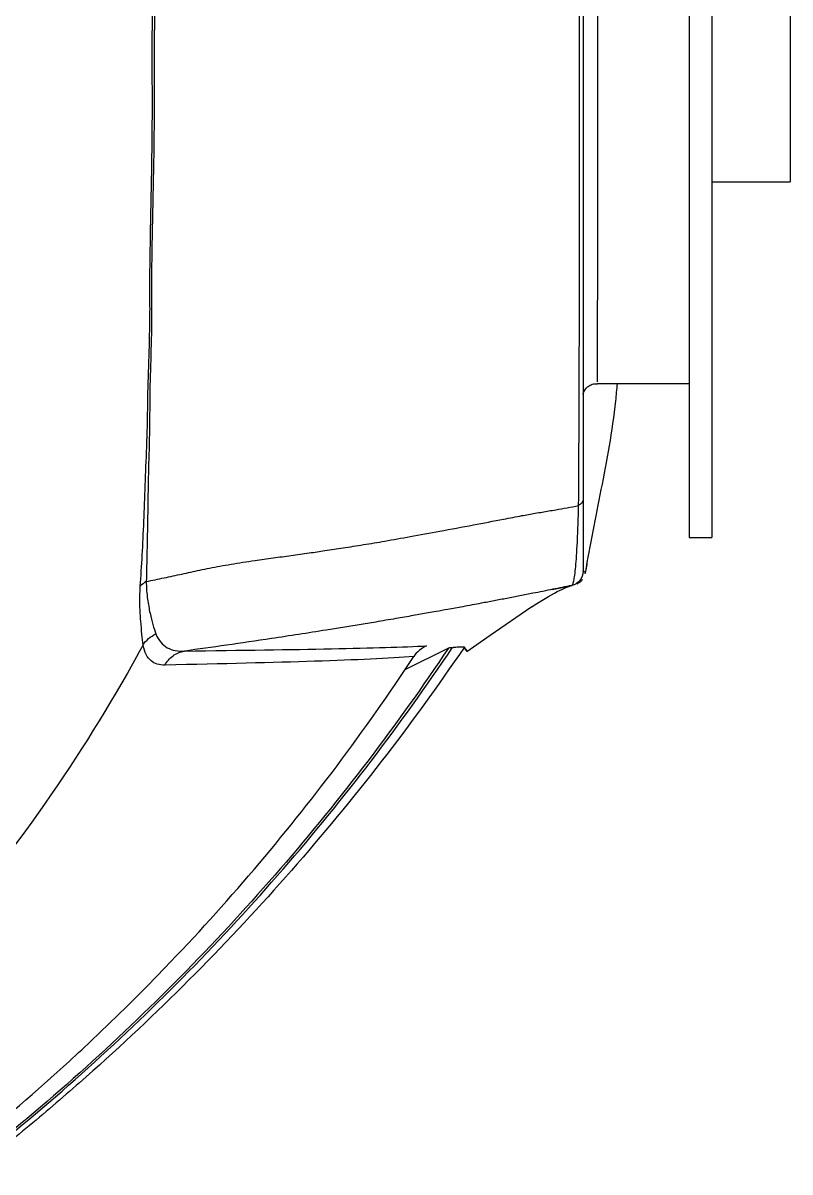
# Model space of a CAD drawing. Extents: x 9.3 to 87.2, y 1.1 to 68.8.
# Drawn here: x 83.728 to 85.346, y 24.251 to 26.674 of the extents above; entities that cross this region are included whole.
import ezdxf

# ---------------------------------------------------------------- set-up
doc = ezdxf.new("R2010")
doc.units = 0
doc.header["$MEASUREMENT"] = 0
doc.layers.add('OBJECT', color=7, linetype='CONTINUOUS')

msp = doc.modelspace()

# ---------------------------------------------------------------- linework, layer by layer
at = {"layer": 'OBJECT'}
for p, q in [((85.1329, 28.5624), (85.1329, 25.5888)), ((85.1809, 28.3878), (85.1809, 25.5888)), ((85.3459, 27.0888), (85.3459, 26.3388)), ((85.1809, 26.3388), (85.3459, 26.3388)), ((84.9395, 25.9138), (85.1329, 25.9138)), ((85.1329, 25.5888), (85.1809, 25.5888)), ((84.8442, 25.4795), (84.8621, 25.4831)), ((84.8877, 25.4891), (84.8856, 25.4879)), ((84.8888, 25.4896), (84.8877, 25.4891)), ((83.9715, 25.3438), (83.9817, 25.3622)), ((84.6256, 25.3559), (84.5338, 25.3101)), ((84.6336, 25.3564), (84.6353, 25.3573)), ((84.6468, 25.3575), (84.6468, 25.3575))]:
    msp.add_line(p, q, dxfattribs=at)
at = {"layer": 'OBJECT', "flags": 128}
msp.add_lwpolyline([(84.6644, 25.3489), (84.7138, 25.3829), (84.8015, 25.4433)], dxfattribs=at)
at = {"layer": 'OBJECT'}
for points, knots in [([(84.9395, 28.2598), (84.9394, 28.2604), (84.9393, 28.262), (84.9393, 28.2361), (84.9394, 28.1866), (84.9396, 28.1051), (84.9397, 27.9905), (84.9397, 27.8491), (84.9397, 27.6874), (84.9396, 27.5073), (84.9396, 27.3169), (84.9396, 27.1183), (84.9396, 26.9206), (84.9396, 26.7259), (84.9397, 26.5433), (84.9397, 26.3745), (84.9397, 26.2275), (84.9396, 26.1037), (84.9394, 26.0099), (84.9393, 25.9474), (84.9393, 25.9155), (84.9394, 25.9171), (84.9395, 25.9177)], [0, 0, 0, 0, 0.0293113, 0.0725111, 0.1165317, 0.16945, 0.2239029, 0.2768212, 0.3312742, 0.3841925, 0.4386455, 0.4915639, 0.5460168, 0.5989351, 0.6533881, 0.7063063, 0.7607592, 0.8136767, 0.8681288, 0.9187506, 0.9707099, 1, 1, 1, 1]), ([(84.9096, 27.0888), (84.9096, 26.9603), (84.9096, 26.8336), (84.9096, 26.5836), (84.9096, 26.4603), (84.9096, 26.2172), (84.9096, 26.1007), (84.9097, 25.8776), (84.9097, 25.7711), (84.9096, 25.6698)], [0, 0, 0, 0, 0.25, 0.25, 0.5, 0.5, 0.75, 0.75, 1, 1, 1, 1]), ([(84.9001, 25.6563), (84.9008, 25.7484), (84.9012, 25.8446), (84.9018, 26.0449), (84.9019, 26.149), (84.9021, 26.3114), (84.9021, 26.3666), (84.9022, 26.4776), (84.9022, 26.5335), (84.9022, 26.6462), (84.9023, 26.703), (84.9023, 26.8175), (84.9023, 26.8752), (84.9023, 26.9332)], [0, 0, 0, 0, 0.25, 0.25, 0.5, 0.5, 0.625, 0.625, 0.75, 0.75, 0.875, 0.875, 1, 1, 1, 1]), ([(83.9758, 25.4862), (83.9786, 25.5284), (83.9813, 25.5745), (83.9844, 25.648), (83.9851, 25.6732), (83.9872, 25.7255), (83.9884, 25.7524), (83.9898, 25.7934), (83.9903, 25.8071), (83.991, 25.8348), (83.9912, 25.8488), (83.9918, 25.8909), (83.9926, 25.9198), (83.9945, 25.9784), (83.9955, 26.0081), (83.9962, 26.0529), (83.9963, 26.0678), (83.9961, 26.0977), (83.996, 26.1128), (83.9962, 26.1582), (83.9966, 26.1887), (83.9977, 26.2501), (83.9983, 26.2809), (84.0001, 26.3738), (84.0011, 26.4362), (84.0013, 26.5145), (84.0012, 26.5302), (84.0011, 26.5616), (84.001, 26.5773), (84.0008, 26.6245), (84.0011, 26.6562), (84.0019, 26.7515), (84.0026, 26.8155), (84.0022, 26.8795)], [0, 0, 0, 0, 0.125, 0.125, 0.1875, 0.1875, 0.25, 0.25, 0.28125, 0.28125, 0.3125, 0.3125, 0.375, 0.375, 0.4375, 0.4375, 0.46875, 0.46875, 0.5, 0.5, 0.5625, 0.5625, 0.625, 0.625, 0.75, 0.75, 0.78125, 0.78125, 0.8125, 0.8125, 0.875, 0.875, 1, 1, 1, 1]), ([(84.0069, 26.8797), (84.0072, 26.8159), (84.0064, 26.7521), (84.0053, 26.6571), (84.005, 26.6255), (84.005, 26.5784), (84.0051, 26.5627), (84.0052, 26.5314), (84.0052, 26.5158), (84.0049, 26.4377), (84.0037, 26.3755), (84.0018, 26.2828), (84.0011, 26.2521), (84, 26.1908), (83.9995, 26.1604), (83.9994, 26.1151), (83.9994, 26.1001), (83.9996, 26.0703), (83.9996, 26.0555), (83.9991, 26.0111), (83.9982, 25.9816), (83.9965, 25.9235), (83.9958, 25.895), (83.9955, 25.8533), (83.9955, 25.8395), (83.9951, 25.8121), (83.9948, 25.7984), (83.9938, 25.7579), (83.993, 25.7312), (83.9922, 25.6923), (83.9919, 25.6796), (83.9915, 25.6546), (83.9914, 25.6424), (83.9904, 25.5821), (83.9892, 25.5371), (83.9884, 25.4962)], [0, 0, 0, 0, 0.125, 0.125, 0.1875, 0.1875, 0.21875, 0.21875, 0.25, 0.25, 0.375, 0.375, 0.4375, 0.4375, 0.5, 0.5, 0.53125, 0.53125, 0.5625, 0.5625, 0.625, 0.625, 0.6875, 0.6875, 0.71875, 0.71875, 0.75, 0.75, 0.8125, 0.8125, 0.84375, 0.84375, 0.875, 0.875, 1, 1, 1, 1]), ([(84.9094, 25.891), (84.9094, 25.891), (84.9094, 25.891), (84.9094, 25.8913), (84.9097, 25.8921), (84.9102, 25.8938), (84.9118, 25.8978), (84.9155, 25.9037), (84.9225, 25.9096), (84.9307, 25.9135), (84.9369, 25.9134), (84.9397, 25.9134)], [0, 0, 0, 0, 0.031262, 0.130071, 0.194407, 0.228182, 0.280711, 0.470067, 0.630634, 0.832535, 1, 1, 1, 1]), ([(84.9143, 25.5148), (84.9254, 25.5729), (84.9479, 25.6904), (84.9739, 25.8239), (84.9809, 25.9016), (84.982, 25.9138)], [0, 0, 0, 0, 0.452184, 0.914001, 1, 1, 1, 1]), ([(84.9096, 25.6698), (84.9096, 25.656), (84.9096, 25.6431), (84.9096, 25.6197), (84.9096, 25.609), (84.9096, 25.5894), (84.9096, 25.5805), (84.9096, 25.5647), (84.9096, 25.5578), (84.9096, 25.5456), (84.9096, 25.5404), (84.9096, 25.5317), (84.9096, 25.5282), (84.9096, 25.5199), (84.9096, 25.5173), (84.9096, 25.5173)], [0, 0, 0, 0, 0.125, 0.125, 0.25, 0.25, 0.375, 0.375, 0.5, 0.5, 0.625, 0.625, 0.75, 0.75, 1, 1, 1, 1]), ([(83.9884, 25.4962), (84.0009, 25.4988), (84.026, 25.504), (84.0636, 25.512), (84.0956, 25.519), (84.1224, 25.5247), (84.1443, 25.5288), (84.1677, 25.5329), (84.1923, 25.5369), (84.2218, 25.5412), (84.2558, 25.546), (84.2938, 25.5513), (84.3302, 25.5563), (84.3667, 25.5616), (84.405, 25.5674), (84.4469, 25.574), (84.4941, 25.5819), (84.5478, 25.5914), (84.6101, 25.6028), (84.6758, 25.6152), (84.7336, 25.6262), (84.7723, 25.6335), (84.7946, 25.6379), (84.8087, 25.6403), (84.8231, 25.6427), (84.8375, 25.6452), (84.855, 25.648), (84.8759, 25.6516), (84.892, 25.6547), (84.9001, 25.6563)], [0, 0, 0, 0, 0.040454, 0.080876, 0.12127, 0.143512, 0.167414, 0.192978, 0.220205, 0.249095, 0.291419, 0.33375, 0.376088, 0.413308, 0.455601, 0.502972, 0.552415, 0.611203, 0.679356, 0.756898, 0.826467, 0.868762, 0.883758, 0.899552, 0.915361, 0.931184, 0.947021, 0.973443, 1, 1, 1, 1]), ([(84.8856, 25.4879), (84.8858, 25.488), (84.886, 25.488), (84.8863, 25.4883), (84.8869, 25.4888), (84.8874, 25.4897), (84.8885, 25.4922), (84.8892, 25.4946), (84.8906, 25.501), (84.8913, 25.505), (84.8927, 25.5149), (84.8933, 25.5208), (84.8946, 25.5343), (84.8952, 25.542), (84.8963, 25.5595), (84.8969, 25.5692), (84.8979, 25.5906), (84.8984, 25.6022), (84.8991, 25.6213), (84.8993, 25.6279), (84.8996, 25.6382), (84.8997, 25.6418), (84.8999, 25.6489), (84.9, 25.6526), (84.9001, 25.6563)], [0, 0, 0, 0, 0.03125, 0.03125, 0.0625, 0.125, 0.125, 0.25, 0.25, 0.375, 0.375, 0.5, 0.5, 0.625, 0.625, 0.75, 0.75, 0.875, 0.875, 0.9375, 0.9375, 0.96875, 0.96875, 1, 1, 1, 1]), ([(84.9096, 25.5173), (84.9096, 25.5105), (84.9072, 25.5037), (84.8985, 25.493), (84.8923, 25.4893), (84.8856, 25.4879)], [0, 0, 0, 0, 0.5, 0.5, 1, 1, 1, 1]), ([(84.9096, 25.5173), (84.9096, 25.5177), (84.9095, 25.518), (84.9096, 25.5184), (84.9096, 25.5186), (84.9096, 25.5187), (84.9096, 25.5188), (84.9099, 25.5187), (84.9102, 25.5185), (84.9111, 25.5179), (84.9119, 25.5173), (84.9131, 25.5165), (84.9135, 25.5161), (84.9142, 25.5156), (84.9144, 25.5155), (84.9146, 25.5153), (84.9146, 25.5153), (84.9146, 25.5152)], [0, 0, 0, 0, 0.25, 0.25, 0.375, 0.375, 0.4375, 0.4375, 0.5, 0.5, 0.625, 0.625, 0.75, 0.75, 0.875, 0.875, 1, 1, 1, 1]), ([(84.9141, 25.5128), (84.9141, 25.5129), (84.9142, 25.5133), (84.9146, 25.5153), (84.915, 25.517), (84.9158, 25.5213), (84.9163, 25.5238), (84.9173, 25.5288), (84.9178, 25.5313), (84.9183, 25.534)], [0, 0, 0, 0, 0.25, 0.25, 0.5, 0.5, 0.75, 0.75, 1, 1, 1, 1]), ([(83.9884, 25.4962), (83.9884, 25.4945), (83.9884, 25.4928), (83.9885, 25.4894), (83.9885, 25.4878), (83.9888, 25.4829), (83.9889, 25.4797), (83.9896, 25.4706), (83.9903, 25.4648), (83.9925, 25.4485), (83.9943, 25.4388), (83.9982, 25.4209), (84.0003, 25.4128), (84.0045, 25.3981), (84.0065, 25.3916), (84.0085, 25.3856)], [0, 0, 0, 0, 0.03125, 0.03125, 0.0625, 0.0625, 0.125, 0.125, 0.25, 0.25, 0.5, 0.5, 0.75, 0.75, 1, 1, 1, 1]), ([(84.8973, 25.4917), (84.8992, 25.4926), (84.9034, 25.4948), (84.9069, 25.4984), (84.908, 25.4999), (84.9084, 25.5005)], [0, 0, 0, 0, 0.337589, 0.743989, 1, 1, 1, 1]), ([(84.9146, 25.5152), (84.9146, 25.5152), (84.9153, 25.5152), (84.9149, 25.515), (84.9145, 25.5147)], [0, 0, 0, 0, 0.000009, 1, 1, 1, 1]), ([(83.9817, 25.3622), (83.981, 25.3691), (83.9801, 25.3768), (83.9784, 25.3935), (83.9775, 25.4027), (83.976, 25.4228), (83.9753, 25.4338), (83.9747, 25.458), (83.9748, 25.4712), (83.9758, 25.4862)], [0, 0, 0, 0, 0.25, 0.25, 0.5, 0.5, 0.75, 0.75, 1, 1, 1, 1]), ([(84.8856, 25.4879), (84.8723, 25.4852), (84.8451, 25.4796), (84.8087, 25.4723), (84.7765, 25.466), (84.7491, 25.4607), (84.722, 25.4555), (84.691, 25.4497), (84.6583, 25.4436), (84.6266, 25.4378), (84.6021, 25.4334), (84.5778, 25.429), (84.5496, 25.424), (84.5128, 25.4177), (84.4515, 25.4073), (84.3641, 25.393), (84.2593, 25.3768), (84.1594, 25.3621), (84.0983, 25.3536), (84.0687, 25.3495)], [0, 0, 0, 0, 0.05042, 0.103803, 0.138465, 0.172387, 0.205565, 0.237994, 0.284602, 0.322583, 0.351807, 0.372173, 0.409891, 0.454612, 0.506457, 0.634203, 0.77532, 0.89137, 1, 1, 1, 1]), ([(84.8016, 25.4431), (84.8206, 25.455), (84.8557, 25.477), (84.8791, 25.4858), (84.8898, 25.4898)], [0, 0, 0, 0, 0.540584, 1, 1, 1, 1]), ([(84.8621, 25.4831), (84.8643, 25.4836), (84.8723, 25.4852), (84.8803, 25.4868), (84.8861, 25.488)], [0, 0, 0, 0, 0.27239, 1, 1, 1, 1]), ([(83.9817, 25.3623), (83.9849, 25.3674), (83.9887, 25.3719), (83.9978, 25.3799), (84.003, 25.3831), (84.0085, 25.3856)], [0, 0, 0, 0, 0.5, 0.5, 1, 1, 1, 1]), ([(84.0085, 25.3856), (84.0113, 25.3785), (84.0148, 25.3727), (84.023, 25.3633), (84.0276, 25.3596), (84.0429, 25.351), (84.055, 25.3488), (84.0687, 25.3495)], [0, 0, 0, 0, 0.25, 0.25, 0.5, 0.5, 1, 1, 1, 1]), ([(84.6591, 25.3578), (84.5472, 25.1934), (84.4257, 25.0365), (84.2291, 24.8123), (84.1614, 24.7397), (84.0217, 24.5987), (83.9498, 24.5303), (83.8387, 24.431), (83.8011, 24.3984), (83.7251, 24.3346), (83.6867, 24.3033), (83.5702, 24.2113), (83.4908, 24.1525), (83.2476, 23.9833), (83.0787, 23.8803), (82.903, 23.7874)], [0, 0, 0, 0, 0.25, 0.25, 0.375, 0.375, 0.5, 0.5, 0.5625, 0.5625, 0.625, 0.625, 0.75, 0.75, 1, 1, 1, 1]), ([(84.6256, 25.3559), (84.517, 25.1934), (84.3988, 25.0383), (84.2076, 24.8171), (84.1414, 24.7452), (84.0047, 24.6055), (83.9343, 24.5379), (83.7891, 24.4069), (83.7146, 24.3438), (83.5618, 24.2221), (83.4834, 24.1636), (83.2437, 23.9959), (83.0774, 23.8942), (82.9046, 23.8027)], [0, 0, 0, 0, 0.25, 0.25, 0.375, 0.375, 0.5, 0.5, 0.625, 0.625, 0.75, 0.75, 1, 1, 1, 1]), ([(82.9051, 23.7988), (82.9917, 23.8447), (83.0768, 23.8932), (83.2438, 23.9953), (83.3257, 24.0489), (83.4864, 24.1612), (83.5649, 24.2198), (83.7181, 24.3416), (83.7929, 24.4049), (83.9385, 24.5361), (84.0091, 24.6038), (84.1462, 24.7435), (84.2126, 24.8155), (84.4052, 25.0377), (84.5244, 25.1936), (84.6336, 25.3564)], [0, 0, 0, 0, 0.125, 0.125, 0.25, 0.25, 0.375, 0.375, 0.5, 0.5, 0.625, 0.625, 0.75, 0.75, 1, 1, 1, 1]), ([(84.0275, 25.3199), (84.016, 25.3196), (84.0062, 25.3225), (83.9906, 25.3358), (83.9846, 25.3461), (83.9817, 25.3623)], [0, 0, 0, 0, 0.5, 0.5, 1, 1, 1, 1]), ([(84.0275, 25.3199), (84.0318, 25.3276), (84.0377, 25.3343), (84.0519, 25.3446), (84.0602, 25.348), (84.0687, 25.3495)], [0, 0, 0, 0, 0.5, 0.5, 1, 1, 1, 1]), ([(84.0687, 25.3495), (84.1905, 25.3514), (84.2936, 25.3527), (84.4212, 25.3553), (84.4593, 25.3563), (84.5262, 25.3583), (84.5552, 25.3594), (84.5795, 25.3604)], [0, 0, 0, 0, 0.5, 0.5, 0.75, 0.75, 1, 1, 1, 1]), ([(84.6591, 25.3578), (84.6602, 25.356), (84.6625, 25.3522), (84.6642, 25.3494), (84.6643, 25.3491), (84.6644, 25.3489)], [0, 0, 0, 0, 0.335956, 0.7284, 1, 1, 1, 1]), ([(82.9116, 23.8347), (82.9943, 23.8792), (83.0755, 23.9263), (83.2349, 24.0253), (83.3132, 24.0774), (83.5423, 24.2404), (83.6879, 24.3581), (83.8609, 24.5167), (83.895, 24.549), (83.9621, 24.6144), (83.9951, 24.6476), (84.0924, 24.7486), (84.1551, 24.8178), (84.2761, 24.96), (84.3345, 25.0329), (84.4467, 25.1826), (84.5007, 25.2593), (84.5523, 25.3378)], [0, 0, 0, 0, 0.125, 0.125, 0.25, 0.25, 0.5, 0.5, 0.5625, 0.5625, 0.625, 0.625, 0.75, 0.75, 0.875, 0.875, 1, 1, 1, 1]), ([(84.5523, 25.3378), (84.5265, 25.3361), (84.4962, 25.3343), (84.4265, 25.3309), (84.3872, 25.3294), (84.2559, 25.3251), (84.1508, 25.3228), (84.0275, 25.3199)], [0, 0, 0, 0, 0.25, 0.25, 0.5, 0.5, 1, 1, 1, 1])]:
    msp.add_open_spline(points, degree=3, knots=knots, dxfattribs=at)
for points in [[(84.9096, 25.6698), (84.9096, 25.6647), (84.9061, 25.6597), (84.9001, 25.6563)], [(83.9884, 25.4962), (83.9835, 25.4934), (83.9793, 25.49), (83.9758, 25.4862)], [(83.9817, 25.3623), (83.9817, 25.3623), (83.9817, 25.3622), (83.9817, 25.3622)], [(84.5795, 25.3604), (84.5684, 25.3557), (84.5589, 25.3479), (84.5523, 25.3378)], [(84.6336, 25.3564), (84.6311, 25.3563), (84.6284, 25.3561), (84.6256, 25.3559)], [(84.6468, 25.3575), (84.6435, 25.3575), (84.6397, 25.3574), (84.6353, 25.3573)], [(84.6591, 25.3578), (84.6566, 25.3583), (84.6524, 25.358), (84.6469, 25.3576)], [(84.6493, 25.3576), (84.6485, 25.3576), (84.6477, 25.3576), (84.6469, 25.3575)], [(84.6644, 25.3489), (84.6625, 25.3521), (84.6608, 25.355), (84.6591, 25.3578)], [(83.9715, 25.3438), (83.8503, 25.1249), (83.7075, 24.921), (83.5464, 24.7345)]]:
    msp.add_open_spline(points, degree=3, dxfattribs=at)

doc.saveas('drawing.dxf')
